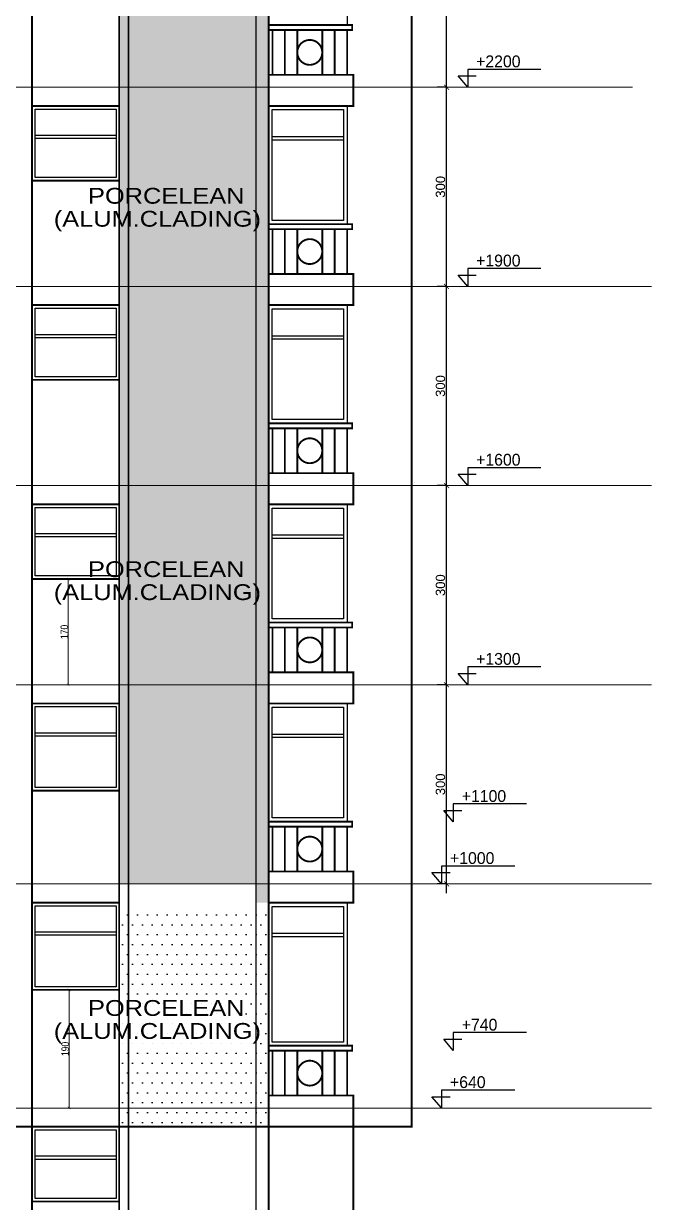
# Model space of a CAD drawing. Extents: x 250879 to 348495, y -51522 to -9360.
# Drawn here: x 307734 to 308742, y -29169 to -27275 of the extents above; entities that cross this region are included whole.
import ezdxf

# ---------------------------------------------------------------- set-up
doc = ezdxf.new("R2010")
doc.units = 0
doc.layers.get('0').update_dxf_attribs({"linetype": 'CONTINUOUS'})
doc.layers.get('DEFPOINTS').update_dxf_attribs({"color": 9, "linetype": 'CONTINUOUS'})
for name, color, linetype, lineweight in [('A-text function', 30, 'CONTINUOUS', 20), ('dimention', 151, 'CONTINUOUS', 13), ('VIS', 8, 'CONTINUOUS', 18)]:
    doc.layers.add(name, color=color, linetype=linetype, lineweight=lineweight)
for name, color, linetype in [('AXIS', 1, 'CONTINUOUS'), ('CURTAIN', 150, 'CONTINUOUS'), ('DOOR', 4, 'CONTINUOUS'), ('TEXT', 3, 'CONTINUOUS'), ('WALL', 7, 'CONTINUOUS')]:
    doc.layers.add(name, color=color, linetype=linetype)
doc.styles.add('ARIAL', font='BOD_CR.TTF', dxfattribs={"width": 1.2})
doc.styles.get("Standard").update_dxf_attribs({"font": 'sanss___.ttf', "height": 15})
doc.styles.add('yon', font='ARIALN.TTF')
doc.dimstyles.new('CM', dxfattribs={"dimscale": 0, "dimtxt": 12, "dimasz": 0.4, "dimexe": 50, "dimexo": 1000, "dimgap": 0.03, "dimtad": 1, "dimdec": 0, "dimzin": 0, "dimdsep": 46, "dimtxsty": 'yon', "dimblk": 'Ar thick3', "dimcen": 3, "dimdle": 8, "dimse1": 1, "dimse2": 1, "dimclrd": 8, "dimclre": 8, "dimclrt": 30, "dimadec": 0, "dimazin": 0, "dimtfac": 1, "dimtdec": 0, "dimtix": 1, "dimtmove": 1, "dimatfit": 3, "dimfxl": 50, "dimtolj": 1, "dimtzin": 0, "dimlwd": 9, "dimarcsym": 0})
doc.dimstyles.new('STANDARD$0', dxfattribs={"dimscale": 0, "dimtxt": 12, "dimasz": 8, "dimexe": 15, "dimexo": 0.0625, "dimgap": 2, "dimtad": 1, "dimdec": 0, "dimzin": 0, "dimdsep": 46, "dimtxsty": 'Standard', "dimblk1": 'ARCHTICK', "dimblk2": 'ARCHTICK', "dimsah": 1, "dimcen": 0.09, "dimdle": 15, "dimclrd": 3, "dimclre": 3, "dimclrt": 3, "dimazin": 0, "dimtfac": 1, "dimtdec": 0, "dimtofl": 0, "dimtmove": 1, "dimatfit": 3, "dimldrblk": 'ARCHTICK', "dimfxl": 1.0455, "dimfxlon": 1, "dimtolj": 1, "dimtzin": 0, "dimarcsym": 0})

# ---------------------------------------------------------------- blocks, each defined once
blk = doc.blocks.new('LIME')
at = {"layer": 'DOOR'}
for p, q in [((244593, -28820.3), (244475.4, -28820.3)), ((244475.4, -28820.3), (244475.4, -28849)), ((244475.4, -28849), (244460, -28830.9)), ((244460, -28830.9), (244489, -28830.9))]:
    blk.add_line(p, q, dxfattribs=at)
blk = doc.blocks.new('Ar thick3')
at = {"layer": 'dimention'}
blk.add_line((0, 16.2), (0, -16.2), dxfattribs=at)
at = {"layer": 'dimention', "const_width": 1.5}
blk.add_lwpolyline([(-5, -5.1), (5, 4.9)], dxfattribs=at)
blk = doc.blocks.new('*D1545')
at = {"layer": 'DEFPOINTS', "color": 0, "linetype": 'Continuous', "transparency": 16777216}
for p in [(307805.3, -28167.2), (307791.7, -28337), (307805.3, -28337)]:
    blk.add_point(p, dxfattribs=at)
at = {"layer": 'WALL', "color": 8, "linetype": 'Continuous', "lineweight": 9, "transparency": 16777216}
blk.add_line((307805.3, -28167.6), (307805.3, -28336.6), dxfattribs=at)
at = {"layer": 'WALL', "color": 8, "linetype": 'Continuous', "lineweight": 9, "transparency": 16777216, "xscale": 0.4, "yscale": 0.4, "zscale": 0.4}
for p, rotation in [((307805.3, -28167.2), 90), ((307805.3, -28337), 270)]:
    blk.add_blockref('Ar thick3', p, dxfattribs=dict(at, rotation=rotation))
at = {"layer": 'WALL', "color": 30, "linetype": 'Continuous', "transparency": 16777216, "insert": (307799.2, -28252.1), "char_height": 12, "attachment_point": 5, "rotation": 90, "style": 'yon'}
blk.add_mtext('\\A1;170', dxfattribs=at)
blk = doc.blocks.new('*D1546')
at = {"layer": 'DEFPOINTS', "color": 0, "linetype": 'Continuous', "transparency": 16777216}
for p in [(307793, -28827.2), (307793, -29017), (307806.8, -29017)]:
    blk.add_point(p, dxfattribs=at)
at = {"layer": 'WALL', "color": 8, "linetype": 'Continuous', "lineweight": 9, "transparency": 16777216}
blk.add_line((307806.8, -28827.6), (307806.8, -29016.6), dxfattribs=at)
at = {"layer": 'WALL', "color": 8, "linetype": 'Continuous', "lineweight": 9, "transparency": 16777216, "xscale": 0.4, "yscale": 0.4, "zscale": 0.4}
for p, rotation in [((307806.8, -28827.2), 90), ((307806.8, -29017), 270)]:
    blk.add_blockref('Ar thick3', p, dxfattribs=dict(at, rotation=rotation))
at = {"layer": 'WALL', "color": 30, "linetype": 'Continuous', "transparency": 16777216, "insert": (307800.6, -28922.1), "char_height": 12, "attachment_point": 5, "rotation": 90, "style": 'yon'}
blk.add_mtext('\\A1;190', dxfattribs=at)
blk = doc.blocks.new('_ARCHTICK')
at = {"color": 0, "linetype": 'ByBlock', "const_width": 0.15}
blk.add_lwpolyline([(-0.5, -0.5), (0.5, 0.5)], dxfattribs=at)
blk = doc.blocks.new('*D1570')
at = {"layer": 'DEFPOINTS', "color": 0, "linetype": 'Continuous', "transparency": 16777216}
for p in [(308413.1, -27057), (308413.1, -27057), (308413.1, -27377)]:
    blk.add_point(p, dxfattribs=at)
at = {"layer": 'WALL', "color": 3, "linetype": 'Continuous', "lineweight": -2, "transparency": 16777216}
for p, q in [((308413.1, -27392), (308413.1, -27042)), ((308413.1, -27057), (308398.1, -27057)), ((308413.1, -27377), (308398.1, -27377))]:
    blk.add_line(p, q, dxfattribs=at)
at = {"layer": 'WALL', "color": 3, "linetype": 'Continuous', "lineweight": -2, "transparency": 16777216, "xscale": 8, "yscale": 8, "zscale": 8}
for p, rotation in [((308413.1, -27057), 90), ((308413.1, -27377), 270)]:
    blk.add_blockref('_ARCHTICK', p, dxfattribs=dict(at, rotation=rotation))
at = {"layer": 'WALL', "color": 3, "linetype": 'Continuous', "transparency": 16777216, "insert": (308403.4, -27217), "char_height": 15, "attachment_point": 5, "rotation": 90}
blk.add_mtext('\\A1;300', dxfattribs=at)
blk = doc.blocks.new('*D1571')
at = {"layer": 'DEFPOINTS', "color": 0, "linetype": 'Continuous', "transparency": 16777216}
for p in [(308413.1, -27377), (308413.1, -27377), (308413.1, -27697)]:
    blk.add_point(p, dxfattribs=at)
at = {"layer": 'WALL', "color": 3, "linetype": 'Continuous', "lineweight": -2, "transparency": 16777216}
for p, q in [((308413.1, -27712), (308413.1, -27362)), ((308413.1, -27377), (308398.1, -27377)), ((308413.1, -27697), (308398.1, -27697))]:
    blk.add_line(p, q, dxfattribs=at)
at = {"layer": 'WALL', "color": 3, "linetype": 'Continuous', "lineweight": -2, "transparency": 16777216, "xscale": 8, "yscale": 8, "zscale": 8}
for p, rotation in [((308413.1, -27377), 90), ((308413.1, -27697), 270)]:
    blk.add_blockref('_ARCHTICK', p, dxfattribs=dict(at, rotation=rotation))
at = {"layer": 'WALL', "color": 3, "linetype": 'Continuous', "transparency": 16777216, "insert": (308403.4, -27537), "char_height": 15, "attachment_point": 5, "rotation": 90}
blk.add_mtext('\\A1;300', dxfattribs=at)
blk = doc.blocks.new('*D1572')
at = {"layer": 'DEFPOINTS', "color": 0, "linetype": 'Continuous', "transparency": 16777216}
for p in [(308413.1, -27697), (308413.1, -27697), (308413.1, -28017)]:
    blk.add_point(p, dxfattribs=at)
at = {"layer": 'WALL', "color": 3, "linetype": 'Continuous', "lineweight": -2, "transparency": 16777216}
for p, q in [((308413.1, -28032), (308413.1, -27682)), ((308413.1, -27697), (308398.1, -27697)), ((308413.1, -28017), (308398.1, -28017))]:
    blk.add_line(p, q, dxfattribs=at)
at = {"layer": 'WALL', "color": 3, "linetype": 'Continuous', "lineweight": -2, "transparency": 16777216, "xscale": 8, "yscale": 8, "zscale": 8}
for p, rotation in [((308413.1, -27697), 90), ((308413.1, -28017), 270)]:
    blk.add_blockref('_ARCHTICK', p, dxfattribs=dict(at, rotation=rotation))
at = {"layer": 'WALL', "color": 3, "linetype": 'Continuous', "transparency": 16777216, "insert": (308403.4, -27857), "char_height": 15, "attachment_point": 5, "rotation": 90}
blk.add_mtext('\\A1;300', dxfattribs=at)
blk = doc.blocks.new('*D1573')
at = {"layer": 'DEFPOINTS', "color": 0, "linetype": 'Continuous', "transparency": 16777216}
for p in [(308413.1, -28017), (308413.1, -28017), (308413.1, -28337)]:
    blk.add_point(p, dxfattribs=at)
at = {"layer": 'WALL', "color": 3, "linetype": 'Continuous', "lineweight": -2, "transparency": 16777216}
for p, q in [((308413.1, -28352), (308413.1, -28002)), ((308413.1, -28017), (308398.1, -28017)), ((308413.1, -28337), (308398.1, -28337))]:
    blk.add_line(p, q, dxfattribs=at)
at = {"layer": 'WALL', "color": 3, "linetype": 'Continuous', "lineweight": -2, "transparency": 16777216, "xscale": 8, "yscale": 8, "zscale": 8}
for p, rotation in [((308413.1, -28017), 90), ((308413.1, -28337), 270)]:
    blk.add_blockref('_ARCHTICK', p, dxfattribs=dict(at, rotation=rotation))
at = {"layer": 'WALL', "color": 3, "linetype": 'Continuous', "transparency": 16777216, "insert": (308403.4, -28177), "char_height": 15, "attachment_point": 5, "rotation": 90}
blk.add_mtext('\\A1;300', dxfattribs=at)
blk = doc.blocks.new('*D1574')
at = {"layer": 'DEFPOINTS', "color": 0, "linetype": 'Continuous', "transparency": 16777216}
for p in [(308413.1, -28337), (308413.1, -28337), (308413.1, -28657)]:
    blk.add_point(p, dxfattribs=at)
at = {"layer": 'WALL', "color": 3, "linetype": 'Continuous', "lineweight": -2, "transparency": 16777216}
for p, q in [((308413.1, -28672), (308413.1, -28322)), ((308413.1, -28337), (308398.1, -28337)), ((308413.1, -28657), (308398.1, -28657))]:
    blk.add_line(p, q, dxfattribs=at)
at = {"layer": 'WALL', "color": 3, "linetype": 'Continuous', "lineweight": -2, "transparency": 16777216, "xscale": 8, "yscale": 8, "zscale": 8}
for p, rotation in [((308413.1, -28337), 90), ((308413.1, -28657), 270)]:
    blk.add_blockref('_ARCHTICK', p, dxfattribs=dict(at, rotation=rotation))
at = {"layer": 'WALL', "color": 3, "linetype": 'Continuous', "transparency": 16777216, "insert": (308403.4, -28497), "char_height": 15, "attachment_point": 5, "rotation": 90}
blk.add_mtext('\\A1;300', dxfattribs=at)

msp = doc.modelspace()

# ---------------------------------------------------------------- hatches: boundary and pattern name
at = {"layer": 'WALL', "linetype": 'Continuous'}
h = msp.add_hatch(dxfattribs=at)
h.set_pattern_fill('DOTS', color=30, scale=10, style=0)
h.set_pattern_definition([(180, (533498.741, 7060.546), (-7.9375, 15.875), [0, -15.875])])
h.paths.add_polyline_path([(306565.96472, -25997.00774), (306571.1293, -25997.00774), (306585.96472, -25997.00774), (306585.96472, -26097.00774), (306565.96472, -26097.00774)])
h.paths.add_polyline_path([(306565.96472, -26097.00774), (306585.96472, -26097.00774), (306585.96472, -26417.00774), (306565.96472, -26417.00774), (306565.96472, -26397.00774)])
h.paths.add_polyline_path([(306565.96472, -26417.00774), (306585.96472, -26417.00774), (306585.96472, -26737.00774), (306565.96472, -26737.00774), (306565.96472, -26717.00774)])
h.paths.add_polyline_path([(306565.96472, -26737.00774), (306585.96472, -26737.00774), (306585.96472, -27057.00774), (306565.96472, -27057.00774), (306565.96472, -27037.00774)])
h.paths.add_polyline_path([(306565.96472, -27057.00774), (306585.96472, -27057.00774), (306585.96472, -27377.00774), (306565.96472, -27377.00774), (306565.96472, -27357.00774)])
h.paths.add_polyline_path([(306565.96472, -27377.00774), (306585.96472, -27377.00774), (306585.96472, -27697.00774), (306565.96472, -27697.00774), (306565.96472, -27677.00774)])
h.paths.add_polyline_path([(306565.96472, -27697.00774), (306585.96472, -27697.00774), (306585.96472, -28017.00774), (306565.96472, -28017.00774), (306565.96472, -27997.00774)])
h.paths.add_polyline_path([(306565.96472, -28017.00774), (306585.96472, -28017.00774), (306585.96472, -28337.00774), (306565.96472, -28337.00774), (306565.96472, -28317.00774)])
h.paths.add_polyline_path([(306565.96472, -28337.00774), (306585.96472, -28337.00774), (306585.96472, -28657.00774), (306565.96472, -28657.00774), (306565.96472, -28637.00774)])
h.paths.add_polyline_path([(306565.96472, -28657.00774), (306585.96472, -28657.00774), (306585.96472, -28687.00774), (306565.96472, -28687.00774)])
h.paths.add_polyline_path([(308107.2374, -28657.00774), (308127.2374, -28657.00774), (308127.2374, -28687.00774), (308122.07281, -28687.00774), (308107.2374, -28687.00774)])
h.paths.add_polyline_path([(308107.2374, -28337.00774), (308127.2374, -28337.00774), (308127.2374, -28367.00774), (308127.2374, -28557.00774), (308127.2374, -28565.00774), (308127.2374, -28657.00774), (308107.2374, -28657.00774)])
h.paths.add_polyline_path([(308107.2374, -28017.00774), (308127.2374, -28017.00774), (308127.2374, -28047.00774), (308127.2374, -28237.00774), (308127.2374, -28245.00774), (308127.2374, -28337.00774), (308107.2374, -28337.00774)])
h.paths.add_polyline_path([(308107.2374, -27697.00774), (308127.2374, -27697.00774), (308127.2374, -27727.00774), (308127.2374, -27917.00774), (308127.2374, -27925.00774), (308127.2374, -28017.00774), (308107.2374, -28017.00774)])
h.paths.add_polyline_path([(308107.2374, -27377.00774), (308127.2374, -27377.00774), (308127.2374, -27407.00774), (308127.2374, -27597.00774), (308127.2374, -27605.00774), (308127.2374, -27697.00774), (308107.2374, -27697.00774)])
h.paths.add_polyline_path([(308107.2374, -27057.00774), (308127.2374, -27057.00774), (308127.2374, -27087.00774), (308127.2374, -27277.00774), (308127.2374, -27285.00774), (308127.2374, -27377.00774), (308107.2374, -27377.00774)])
h.paths.add_polyline_path([(308107.2374, -26737.00774), (308127.2374, -26737.00774), (308127.2374, -26767.00774), (308127.2374, -26957.00774), (308127.2374, -26965.00774), (308127.2374, -27057.00774), (308107.2374, -27057.00774)])
h.paths.add_polyline_path([(308107.2374, -26417.00774), (308127.2374, -26417.00774), (308127.2374, -26447.00774), (308127.2374, -26637.00774), (308127.2374, -26645.00774), (308127.2374, -26737.00774), (308107.2374, -26737.00774)])
h.paths.add_polyline_path([(308107.2374, -26097.00774), (308127.2374, -26097.00774), (308127.2374, -26417.00774), (308107.2374, -26417.00774)])
h.paths.add_polyline_path([(308107.2374, -25997.00774), (308127.2374, -25997.00774), (308127.2374, -26097.00774), (308107.2374, -26097.00774)])
h.paths.add_polyline_path([(306805.96472, -26417.00774), (306805.96472, -26097.00774), (306585.96472, -26097.00774), (306585.96472, -26417.00774)])
h.paths.add_polyline_path([(306805.96472, -26737.00774), (306805.96472, -26417.00774), (306585.96472, -26417.00774), (306585.96472, -26737.00774)])
h.paths.add_polyline_path([(307887.2374, -26097.00774), (307887.2374, -26417.00774), (308107.2374, -26417.00774), (308107.2374, -26097.00774)])
h.paths.add_polyline_path([(307887.2374, -26417.00774), (307887.2374, -26737.00774), (308107.2374, -26737.00774), (308107.2374, -26417.00774)])
h.paths.add_polyline_path([(307887.2374, -26737.00774), (307887.2374, -27057.00774), (308107.2374, -27057.00774), (308107.2374, -26737.00774)])
h.paths.add_polyline_path([(307887.2374, -25997.00774), (307887.2374, -26097.00774), (308107.2374, -26097.00774), (308107.2374, -25997.00774)])
h.paths.add_polyline_path([(306805.96472, -26097.00774), (306805.96472, -25997.00774), (306585.96472, -25997.00774), (306585.96472, -26097.00774)])
h.paths.add_polyline_path([(307887.2374, -28017.00774), (307887.2374, -28337.00774), (308107.2374, -28337.00774), (308107.2374, -28017.00774)])
h.paths.add_polyline_path([(307887.2374, -28337.00774), (307887.2374, -28657.00774), (308107.2374, -28657.00774), (308107.2374, -28337.00774)])
h.paths.add_polyline_path([(307887.2374, -27697.00774), (307887.2374, -28017.00774), (308107.2374, -28017.00774), (308107.2374, -27697.00774)])
h.paths.add_polyline_path([(307887.2374, -27377.00774), (307887.2374, -27697.00774), (308107.2374, -27697.00774), (308107.2374, -27377.00774)])
h.paths.add_polyline_path([(306805.96472, -28657.00774), (306805.96472, -28337.00774), (306585.96472, -28337.00774), (306585.96472, -28657.00774)])
h.paths.add_polyline_path([(306805.96472, -28337.00774), (306805.96472, -28017.00774), (306585.96472, -28017.00774), (306585.96472, -28337.00774)])
h.paths.add_polyline_path([(306805.96472, -27697.00774), (306805.96472, -27377.00774), (306585.96472, -27377.00774), (306585.96472, -27697.00774)])
h.paths.add_polyline_path([(306805.96472, -28017.00774), (306805.96472, -27697.00774), (306585.96472, -27697.00774), (306585.96472, -28017.00774)])
h.paths.add_polyline_path([(306805.96472, -27377.00774), (306805.96472, -27057.00774), (306585.96472, -27057.00774), (306585.96472, -27377.00774)])
h.paths.add_polyline_path([(306805.96472, -27057.00774), (306805.96472, -26737.00774), (306585.96472, -26737.00774), (306585.96472, -27057.00774)])
h.paths.add_polyline_path([(307887.2374, -27057.00774), (307887.2374, -27377.00774), (308107.2374, -27377.00774), (308107.2374, -27057.00774)])
h = msp.add_hatch(dxfattribs=at)
h.set_pattern_fill('DOTS', color=30, scale=10, style=0)
h.set_pattern_definition([(7e-15, (18340.727, 16917.987), (7.9375, 15.875), [0, -15.875])])
h.paths.add_polyline_path([(308127.2374, -28697.00774), (308107.2374, -28697.00774), (308107.2374, -29017.00774), (308127.2374, -29017.00774), (308127.2374, -28997.00774)])
h.paths.add_polyline_path([(308127.2374, -29017.00774), (308107.2374, -29017.00774), (308107.2374, -29047.00774), (308127.2374, -29047.00774)])
h.paths.add_polyline_path([(307887.2374, -28697.00774), (307887.2374, -29017.00774), (308107.2374, -29017.00774), (308107.2374, -28697.00774)])
h.paths.add_polyline_path([(307887.2374, -29017.00774), (307887.2374, -29047.00774), (308107.2374, -29047.00774), (308107.2374, -29017.00774)])

# ---------------------------------------------------------------- linework, layer by layer
at = {"layer": 'AXIS'}
msp.add_line((308107.2374, -29839.88136), (308107.2374, -25754.2295), dxfattribs=at)
at = {"layer": 'CURTAIN', "linetype": 'Continuous'}
for p, q in [((307882.2374, -27454.55936), (307752.08969, -27454.55936)), ((307882.2374, -27459.55936), (307752.08969, -27459.55936)), ((308247.46534, -27456.85035), (308133.2374, -27456.85035)), ((308247.46534, -27461.85035), (308133.2374, -27461.85035)), ((307882.2374, -27774.55936), (307752.08969, -27774.55936)), ((307882.2374, -27779.55936), (307752.08969, -27779.55936)), ((308247.46534, -27776.85035), (308133.2374, -27776.85035)), ((308247.46534, -27781.85035), (308133.2374, -27781.85035)), ((307882.2374, -28094.55936), (307752.08969, -28094.55936)), ((307882.2374, -28099.55936), (307752.08969, -28099.55936)), ((308247.46534, -28096.85035), (308133.2374, -28096.85035)), ((308247.46534, -28101.85035), (308133.2374, -28101.85035)), ((307882.2374, -28414.55936), (307752.08969, -28414.55936)), ((307882.2374, -28419.55936), (307752.08969, -28419.55936)), ((308247.46534, -28416.85035), (308133.2374, -28416.85035)), ((308247.46534, -28421.85035), (308133.2374, -28421.85035)), ((307882.2374, -28734.55936), (307752.08969, -28734.55936)), ((307882.2374, -28739.55936), (307752.08969, -28739.55936)), ((308247.46534, -28736.85035), (308133.2374, -28736.85035)), ((308247.46534, -28741.85035), (308133.2374, -28741.85035)), ((307882.2374, -29094.55936), (307752.08969, -29094.55936)), ((307882.2374, -29099.55936), (307752.08969, -29099.55936))]:
    msp.add_line(p, q, dxfattribs=at)
for points in [[(307752.08969, -27412.00774), (307882.2374, -27412.00774), (307882.2374, -27522.16415), (307752.08969, -27522.16415)], [(308133.2374, -27413.00774), (308247.46534, -27413.00774), (308247.46534, -27591.00774), (308133.2374, -27591.00774)], [(307752.08969, -27732.00774), (307882.2374, -27732.00774), (307882.2374, -27842.16415), (307752.08969, -27842.16415)], [(308133.2374, -27733.00774), (308247.46534, -27733.00774), (308247.46534, -27911.00774), (308133.2374, -27911.00774)], [(307752.08969, -28052.00774), (307882.2374, -28052.00774), (307882.2374, -28162.16415), (307752.08969, -28162.16415)], [(308133.2374, -28053.00774), (308247.46534, -28053.00774), (308247.46534, -28231.00774), (308133.2374, -28231.00774)], [(307752.08969, -28372.00774), (307882.2374, -28372.00774), (307882.2374, -28502.16415), (307752.08969, -28502.16415)], [(308133.2374, -28373.00774), (308247.46534, -28373.00774), (308247.46534, -28551.00774), (308133.2374, -28551.00774)], [(307752.08969, -28692.00774), (307882.2374, -28692.00774), (307882.2374, -28822.16415), (307752.08969, -28822.16415)], [(308133.2374, -28693.00774), (308247.46534, -28693.00774), (308247.46534, -28911.00774), (308133.2374, -28911.00774)], [(307752.08969, -29052.00774), (307882.2374, -29052.00774), (307882.2374, -29162.16415), (307752.08969, -29162.16415)]]:
    msp.add_lwpolyline(points, close=True, dxfattribs=at)
at = {"layer": 'VIS', "ltscale": 0.0001}
for p, q in [((308357.2374, -27363.09371), (308357.2374, -25997.00774)), ((306178.70669, -27377.00774), (308712.09512, -27377.00774)), ((308742.26516, -27697.00774), (306178.70669, -27697.00774)), ((308742.26516, -27697.00774), (306178.70669, -27697.00774)), ((308742.26516, -28017.00774), (306178.70669, -28017.00774)), ((308742.26516, -28337.00774), (306178.70669, -28337.00774)), ((308742.26516, -28657.00774), (306178.70669, -28657.00774)), ((308742.26516, -29017.00774), (306178.70669, -29017.00774))]:
    msp.add_line(p, q, dxfattribs=at)
at = {"layer": 'WALL', "linetype": 'Continuous'}
for p, q in [((308127.2374, -27407.00774), (308253.46534, -27407.00774)), ((308127.2374, -27727.00774), (308253.46534, -27727.00774)), ((308127.2374, -28047.00774), (308253.46534, -28047.00774)), ((308127.2374, -28367.00774), (308253.46534, -28367.00774)), ((308127.2374, -28687.00774), (308253.46534, -28687.00774))]:
    msp.add_line(p, q, dxfattribs=at)
for points in [[(308127.2374, -25997.00774), (306565.96472, -25997.00774), (306565.96472, -29047.00774), (308127.2374, -29047.00774)], [(308127.2374, -27087.00774), (308253.46534, -27087.00774), (308253.46534, -27277.00774), (308127.2374, -27277.00774)], [(308261.46534, -27277.00774), (308127.2374, -27277.00774), (308127.2374, -27285.00774), (308261.46534, -27285.00774)], [(308127.2374, -27357.00774), (308263.46534, -27357.00774), (308263.46534, -27407.00774), (308127.2374, -27407.00774)], [(307747.08969, -27407.00774), (307887.2374, -27407.00774), (307887.2374, -27527.16415), (307747.08969, -27527.16415)], [(308127.2374, -27407.00774), (308253.46534, -27407.00774), (308253.46534, -27597.00774), (308127.2374, -27597.00774)], [(308261.46534, -27597.00774), (308127.2374, -27597.00774), (308127.2374, -27605.00774), (308261.46534, -27605.00774)], [(308127.2374, -27677.00774), (308263.46534, -27677.00774), (308263.46534, -27727.00774), (308127.2374, -27727.00774)], [(307747.08969, -27727.00774), (307887.2374, -27727.00774), (307887.2374, -27847.16415), (307747.08969, -27847.16415)], [(308127.2374, -27727.00774), (308253.46534, -27727.00774), (308253.46534, -27917.00774), (308127.2374, -27917.00774)], [(308261.46534, -27917.00774), (308127.2374, -27917.00774), (308127.2374, -27925.00774), (308261.46534, -27925.00774)], [(308127.2374, -27997.00774), (308263.46534, -27997.00774), (308263.46534, -28047.00774), (308127.2374, -28047.00774)], [(307747.08969, -28047.00774), (307887.2374, -28047.00774), (307887.2374, -28167.16415), (307747.08969, -28167.16415)], [(308127.2374, -28047.00774), (308253.46534, -28047.00774), (308253.46534, -28237.00774), (308127.2374, -28237.00774)], [(308261.46534, -28237.00774), (308127.2374, -28237.00774), (308127.2374, -28245.00774), (308261.46534, -28245.00774)], [(308127.2374, -28317.00774), (308263.46534, -28317.00774), (308263.46534, -28367.00774), (308127.2374, -28367.00774)], [(307747.08969, -28367.00774), (307887.2374, -28367.00774), (307887.2374, -28507.16415), (307747.08969, -28507.16415)], [(308127.2374, -28367.00774), (308253.46534, -28367.00774), (308253.46534, -28557.00774), (308127.2374, -28557.00774)], [(308261.46534, -28557.00774), (308127.2374, -28557.00774), (308127.2374, -28565.00774), (308261.46534, -28565.00774)], [(308127.2374, -28637.00774), (308263.46534, -28637.00774), (308263.46534, -28687.00774), (308127.2374, -28687.00774)], [(307747.08969, -28687.00774), (307887.2374, -28687.00774), (307887.2374, -28827.16415), (307747.08969, -28827.16415)], [(308127.2374, -28687.00774), (308253.46534, -28687.00774), (308253.46534, -28917.00774), (308127.2374, -28917.00774)], [(308261.46534, -28917.00774), (308127.2374, -28917.00774), (308127.2374, -28925.00774), (308261.46534, -28925.00774)], [(308127.2374, -28997.00774), (308263.46534, -28997.00774), (308263.46534, -29047.00774), (308127.2374, -29047.00774)], [(307747.08969, -29047.00774), (307887.2374, -29047.00774), (307887.2374, -29167.16415), (307747.08969, -29167.16415)]]:
    msp.add_lwpolyline(points, close=True, dxfattribs=at)
at = {"layer": 'WALL', "linetype": 'Continuous', "const_width": 3}
for points in [[(307346.60106, -25997.00774), (308127.2374, -25997.00774), (308127.2374, -29047.00774), (307346.60106, -29047.00774)], [(308122.07281, -25997.00774), (308357.2374, -25997.00774), (308357.2374, -29047.00774), (308122.07281, -29047.00774)], [(307902.2374, -29657.00774), (307902.2374, -26432.00774), (306790.96472, -26432.00774), (306790.96472, -29047.00774), (306790.96472, -29657.00774)], [(307887.2374, -29657.00774), (307887.2374, -26447.00774), (306805.96472, -26447.00774), (306805.96472, -29047.00774), (306805.96472, -29657.00774)], [(307747.08969, -26447.00774), (307747.08969, -29650.5485)], [(308253.46534, -27277.00774), (308127.2374, -27277.00774)], [(308253.46534, -27285.00774), (308127.2374, -27285.00774)], [(308253.46534, -27285.00774), (308253.46534, -27357.00774)], [(308253.46534, -27357.00774), (308253.46534, -27285.00774)], [(308253.46534, -27285.00774), (308253.46534, -27357.00774)], [(308253.46534, -27285.00774), (308253.46534, -27357.00774)], [(308253.46534, -27407.00774), (308263.46534, -27407.00774), (308263.46534, -27357.00774), (308127.2374, -27357.00774)], [(307747.08969, -27407.00774), (307887.2374, -27407.00774), (307887.2374, -27527.16415), (307747.08969, -27527.16415), (307747.08969, -27407.00774)], [(308127.2374, -27407.00774), (308263.46534, -27407.00774)], [(308253.46534, -27597.00774), (308127.2374, -27597.00774)], [(308253.46534, -27605.00774), (308127.2374, -27605.00774)], [(308253.46534, -27605.00774), (308253.46534, -27677.00774)], [(308253.46534, -27677.00774), (308253.46534, -27605.00774)], [(308253.46534, -27605.00774), (308253.46534, -27677.00774)], [(308253.46534, -27605.00774), (308253.46534, -27677.00774)], [(308253.46534, -27727.00774), (308263.46534, -27727.00774), (308263.46534, -27677.00774), (308127.2374, -27677.00774)], [(307747.08969, -27727.00774), (307887.2374, -27727.00774), (307887.2374, -27847.16415), (307747.08969, -27847.16415), (307747.08969, -27727.00774)], [(308127.2374, -27727.00774), (308263.46534, -27727.00774)], [(308253.46534, -27917.00774), (308127.2374, -27917.00774)], [(308253.46534, -27925.00774), (308127.2374, -27925.00774)], [(308253.46534, -27925.00774), (308253.46534, -27997.00774)], [(308253.46534, -27997.00774), (308253.46534, -27925.00774)], [(308253.46534, -27925.00774), (308253.46534, -27997.00774)], [(308253.46534, -27925.00774), (308253.46534, -27997.00774)], [(308253.46534, -28047.00774), (308263.46534, -28047.00774), (308263.46534, -27997.00774), (308127.2374, -27997.00774)], [(307747.08969, -28047.00774), (307887.2374, -28047.00774), (307887.2374, -28167.16415), (307747.08969, -28167.16415), (307747.08969, -28047.00774)], [(308127.2374, -28047.00774), (308263.46534, -28047.00774)], [(308253.46534, -28237.00774), (308127.2374, -28237.00774)], [(308253.46534, -28245.00774), (308127.2374, -28245.00774)], [(308253.46534, -28245.00774), (308253.46534, -28317.00774)], [(308253.46534, -28317.00774), (308253.46534, -28245.00774)], [(308253.46534, -28245.00774), (308253.46534, -28317.00774)], [(308253.46534, -28245.00774), (308253.46534, -28317.00774)], [(308253.46534, -28367.00774), (308263.46534, -28367.00774), (308263.46534, -28317.00774), (308127.2374, -28317.00774)], [(307747.08969, -28367.00774), (307887.2374, -28367.00774), (307887.2374, -28507.16415), (307747.08969, -28507.16415), (307747.08969, -28367.00774)], [(308127.2374, -28367.00774), (308263.46534, -28367.00774)], [(308127.2374, -28367.00774), (308263.46534, -28367.00774)], [(308253.46534, -28557.00774), (308127.2374, -28557.00774)], [(308253.46534, -28565.00774), (308127.2374, -28565.00774)], [(308253.46534, -28565.00774), (308253.46534, -28637.00774)], [(308253.46534, -28637.00774), (308253.46534, -28565.00774)], [(308253.46534, -28565.00774), (308253.46534, -28637.00774)], [(308253.46534, -28565.00774), (308253.46534, -28637.00774)], [(308253.46534, -28687.00774), (308263.46534, -28687.00774), (308263.46534, -28637.00774), (308127.2374, -28637.00774)], [(307747.08969, -28687.00774), (307887.2374, -28687.00774), (307887.2374, -28827.16415), (307747.08969, -28827.16415), (307747.08969, -28687.00774)], [(308127.2374, -28687.00774), (308263.46534, -28687.00774)], [(308127.2374, -28687.00774), (308263.46534, -28687.00774)], [(308253.46534, -28917.00774), (308127.2374, -28917.00774)], [(308253.46534, -28925.00774), (308127.2374, -28925.00774)], [(308253.46534, -28925.00774), (308253.46534, -28997.00774)], [(308253.46534, -28997.00774), (308253.46534, -28925.00774)], [(308253.46534, -28925.00774), (308253.46534, -28997.00774)], [(308253.46534, -28925.00774), (308253.46534, -28997.00774)], [(308253.46534, -29047.00774), (308263.46534, -29047.00774), (308263.46534, -28997.00774), (308127.2374, -28997.00774)], [(307747.08969, -29047.00774), (307887.2374, -29047.00774), (307887.2374, -29167.16415), (307747.08969, -29167.16415), (307747.08969, -29047.00774)], [(308127.2374, -29047.00774), (308263.46534, -29047.00774)], [(308127.2374, -29047.00774), (308127.2374, -29772.9146)], [(308263.46534, -29047.00774), (308263.46534, -29657.00774), (308127.2374, -29657.00774)]]:
    msp.add_lwpolyline(points, dxfattribs=at)
at = {"layer": 'WALL', "color": 30, "linetype": 'Continuous', "const_width": 3}
for points in [[(308253.46534, -27277.00774), (308261.46534, -27277.00774), (308261.46534, -27285.00774), (308127.2374, -27285.00774)], [(308127.2374, -27277.00774), (308261.46534, -27277.00774)], [(308133.46534, -27285.00774), (308133.46534, -27357.00774)], [(308153.46534, -27285.00774), (308153.46534, -27357.00774)], [(308173.46534, -27285.00774), (308173.46534, -27357.00774)], [(308213.46534, -27285.00774), (308213.46534, -27357.00774)], [(308213.46534, -27285.00774), (308213.46534, -27357.00774)], [(308233.46534, -27285.00774), (308233.46534, -27357.00774)], [(308253.46534, -27357.00774), (308253.46534, -27285.00774)], [(308253.46534, -27597.00774), (308261.46534, -27597.00774), (308261.46534, -27605.00774), (308127.2374, -27605.00774)], [(308127.2374, -27597.00774), (308261.46534, -27597.00774)], [(308133.46534, -27605.00774), (308133.46534, -27677.00774)], [(308153.46534, -27605.00774), (308153.46534, -27677.00774)], [(308173.46534, -27605.00774), (308173.46534, -27677.00774)], [(308213.46534, -27605.00774), (308213.46534, -27677.00774)], [(308213.46534, -27605.00774), (308213.46534, -27677.00774)], [(308233.46534, -27605.00774), (308233.46534, -27677.00774)], [(308253.46534, -27677.00774), (308253.46534, -27605.00774)], [(308253.46534, -27917.00774), (308261.46534, -27917.00774), (308261.46534, -27925.00774), (308127.2374, -27925.00774)], [(308127.2374, -27917.00774), (308261.46534, -27917.00774)], [(308133.46534, -27925.00774), (308133.46534, -27997.00774)], [(308153.46534, -27925.00774), (308153.46534, -27997.00774)], [(308173.46534, -27925.00774), (308173.46534, -27997.00774)], [(308213.46534, -27925.00774), (308213.46534, -27997.00774)], [(308213.46534, -27925.00774), (308213.46534, -27997.00774)], [(308233.46534, -27925.00774), (308233.46534, -27997.00774)], [(308253.46534, -27997.00774), (308253.46534, -27925.00774)], [(308253.46534, -28237.00774), (308261.46534, -28237.00774), (308261.46534, -28245.00774), (308127.2374, -28245.00774)], [(308127.2374, -28237.00774), (308261.46534, -28237.00774)], [(308133.46534, -28245.00774), (308133.46534, -28317.00774)], [(308153.46534, -28245.00774), (308153.46534, -28317.00774)], [(308173.46534, -28245.00774), (308173.46534, -28317.00774)], [(308213.46534, -28245.00774), (308213.46534, -28317.00774)], [(308213.46534, -28245.00774), (308213.46534, -28317.00774)], [(308233.46534, -28245.00774), (308233.46534, -28317.00774)], [(308253.46534, -28317.00774), (308253.46534, -28245.00774)], [(308253.46534, -28557.00774), (308261.46534, -28557.00774), (308261.46534, -28565.00774), (308127.2374, -28565.00774)], [(308127.2374, -28557.00774), (308261.46534, -28557.00774)], [(308133.46534, -28565.00774), (308133.46534, -28637.00774)], [(308153.46534, -28565.00774), (308153.46534, -28637.00774)], [(308173.46534, -28565.00774), (308173.46534, -28637.00774)], [(308213.46534, -28565.00774), (308213.46534, -28637.00774)], [(308213.46534, -28565.00774), (308213.46534, -28637.00774)], [(308233.46534, -28565.00774), (308233.46534, -28637.00774)], [(308253.46534, -28637.00774), (308253.46534, -28565.00774)], [(308253.46534, -28917.00774), (308261.46534, -28917.00774), (308261.46534, -28925.00774), (308127.2374, -28925.00774)], [(308127.2374, -28917.00774), (308261.46534, -28917.00774)], [(308133.46534, -28925.00774), (308133.46534, -28997.00774)], [(308153.46534, -28925.00774), (308153.46534, -28997.00774)], [(308173.46534, -28925.00774), (308173.46534, -28997.00774)], [(308213.46534, -28925.00774), (308213.46534, -28997.00774)], [(308213.46534, -28925.00774), (308213.46534, -28997.00774)], [(308233.46534, -28925.00774), (308233.46534, -28997.00774)], [(308253.46534, -28997.00774), (308253.46534, -28925.00774)]]:
    msp.add_lwpolyline(points, dxfattribs=at)
for points in [[(308193.46534, -27341.00774, 1), (308193.46534, -27301.00774, 1), (308193.46534, -27341.00774, 1)], [(308193.46534, -27661.00774, 1), (308193.46534, -27621.00774, 1), (308193.46534, -27661.00774, 1)], [(308193.46534, -27981.00774, 1), (308193.46534, -27941.00774, 1), (308193.46534, -27981.00774, 1)], [(308193.46534, -28301.00774, 1), (308193.46534, -28261.00774, 1), (308193.46534, -28301.00774, 1)], [(308193.46534, -28621.00774, 1), (308193.46534, -28581.00774, 1), (308193.46534, -28621.00774, 1)], [(308193.46534, -28981.00774, 1), (308193.46534, -28941.00774, 1), (308193.46534, -28981.00774, 1)]]:
    msp.add_lwpolyline(points, format="xyb", dxfattribs=at)
at = {"layer": 'WALL', "linetype": 'Continuous'}
for points in [[(308127.2374, -27357.00774), (308263.46534, -27357.00774), (308263.46534, -27407.00774), (308127.2374, -27407.00774)], [(308127.2374, -27677.00774), (308263.46534, -27677.00774), (308263.46534, -27727.00774), (308127.2374, -27727.00774)], [(308127.2374, -27997.00774), (308263.46534, -27997.00774), (308263.46534, -28047.00774), (308127.2374, -28047.00774)], [(308127.2374, -28317.00774), (308263.46534, -28317.00774), (308263.46534, -28367.00774), (308127.2374, -28367.00774)], [(308127.2374, -28637.00774), (308263.46534, -28637.00774), (308263.46534, -28687.00774), (308127.2374, -28687.00774)], [(308127.2374, -28997.00774), (308263.46534, -28997.00774), (308263.46534, -29047.00774), (308127.2374, -29047.00774)]]:
    msp.add_lwpolyline(points, dxfattribs=at)
at = {"layer": 'WALL', "color": 30, "linetype": 'Continuous'}
for centre in [(308193.46534, -27321.00774), (308193.46534, -27641.00774), (308193.46534, -27961.00774), (308193.46534, -28281.00774), (308193.46534, -28601.00774), (308193.46534, -28961.00774)]:
    msp.add_circle(centre, 20, dxfattribs=at)

# ---------------------------------------------------------------- block references
at = {"layer": 'WALL', "linetype": 'Continuous'}
for p in [(63971.72523, 1472.02415), (63971.72523, 1152.02415), (63971.72523, 832.02415), (63971.72523, 512.02415), (63948.63537, 291.72435), (63929.74367, 192.02415), (63948.63537, -75.64084), (63929.74367, -167.97585)]:
    msp.add_blockref('LIME', p, dxfattribs=at)

# ---------------------------------------------------------------- texts
at = {"layer": 'A-text function', "char_height": 25.4016, "width": 769.5478784, "attachment_point": 3, "style": 'ARIAL'}
for s, insert in [('PORCELEAN', (308088.64702, -27538.68839)), ('(ALUM.CLADING)', (308115.09412, -27575.59502)), ('PORCELEAN', (308088.64702, -28138.63221)), ('(ALUM.CLADING)', (308115.09412, -28175.53884)), ('PORCELEAN', (308088.64702, -28843.56844)), ('(ALUM.CLADING)', (308115.09412, -28880.47507))]:
    msp.add_mtext(s, dxfattribs=dict(at, insert=insert))
at = {"layer": 'TEXT', "char_height": 19.008, "width": 1279.0191168, "attachment_point": 1, "rotation": 359.87305455}
for s, insert in [('{\\fStylus BT|b0|i0|c0|p34;+2200}', (308460.66372, -27325.83962)), ('{\\fStylus BT|b0|i0|c0|p34;+1900}', (308460.66372, -27645.83962)), ('{\\fStylus BT|b0|i0|c0|p34;+1600}', (308460.66372, -27965.83962)), ('{\\fStylus BT|b0|i0|c0|p34;+1300}', (308460.66372, -28285.83962)), ('{\\fStylus BT|b0|i0|c0|p34;+1100}', (308437.57386, -28506.13942)), ('{\\fStylus BT|b0|i0|c0|p34;+1000}', (308418.68216, -28605.83962)), ('{\\fStylus BT|b0|i0|c0|p34;+740}', (308437.57386, -28873.50461)), ('{\\fStylus BT|b0|i0|c0|p34;+640}', (308418.68216, -28965.83962))]:
    msp.add_mtext(s, dxfattribs=dict(at, insert=insert))

# ---------------------------------------------------------------- dimensions: what is measured, and where the dimension line sits
at = {"layer": 'WALL', "linetype": 'Continuous'}
for base, p1, p2, picture, middle in [((308413.14297, -27057.00774), (308413.14297, -27377.00774), (308413.14297, -27057.00774), '*D1570', (308403.40635, -27217.00774)), ((308413.14297, -27377.00774), (308413.14297, -27697.00774), (308413.14297, -27377.00774), '*D1571', (308403.40635, -27537.00774)), ((308413.14297, -27697.00774), (308413.14297, -28017.00774), (308413.14297, -27697.00774), '*D1572', (308403.40635, -27857.00774)), ((308413.14297, -28017.00774), (308413.14297, -28337.00774), (308413.14297, -28017.00774), '*D1573', (308403.40635, -28177.00774)), ((308413.14297, -28337.00774), (308413.14297, -28657.00774), (308413.14297, -28337.00774), '*D1574', (308403.40635, -28497.00774))]:
    dim = msp.add_linear_dim(base=base, p1=p1, p2=p2, angle=90, text='300', dimstyle='STANDARD$0', override={"dimscale": 1}, dxfattribs=at)
    dim.commit()
    dim.dimension.update_dxf_attribs({"geometry": picture, "text_midpoint": middle})
for base, p1, p2, picture, middle in [((307805.31044, -28337.00774), (307805.31044, -28167.16415), (307791.7203, -28337.00774), '*D1545', (307799.15356, -28252.08595)), ((307806.75492, -29017.00774), (307793.00554, -28827.16415), (307793.00554, -29017.00774), '*D1546', (307800.59804, -28922.08595))]:
    dim = msp.add_linear_dim(base=base, p1=p1, p2=p2, angle=90, dimstyle='CM', override={"dimscale": 1}, dxfattribs=at)
    dim.commit()
    dim.dimension.update_dxf_attribs({"geometry": picture, "text_midpoint": middle})

doc.saveas('drawing.dxf')
